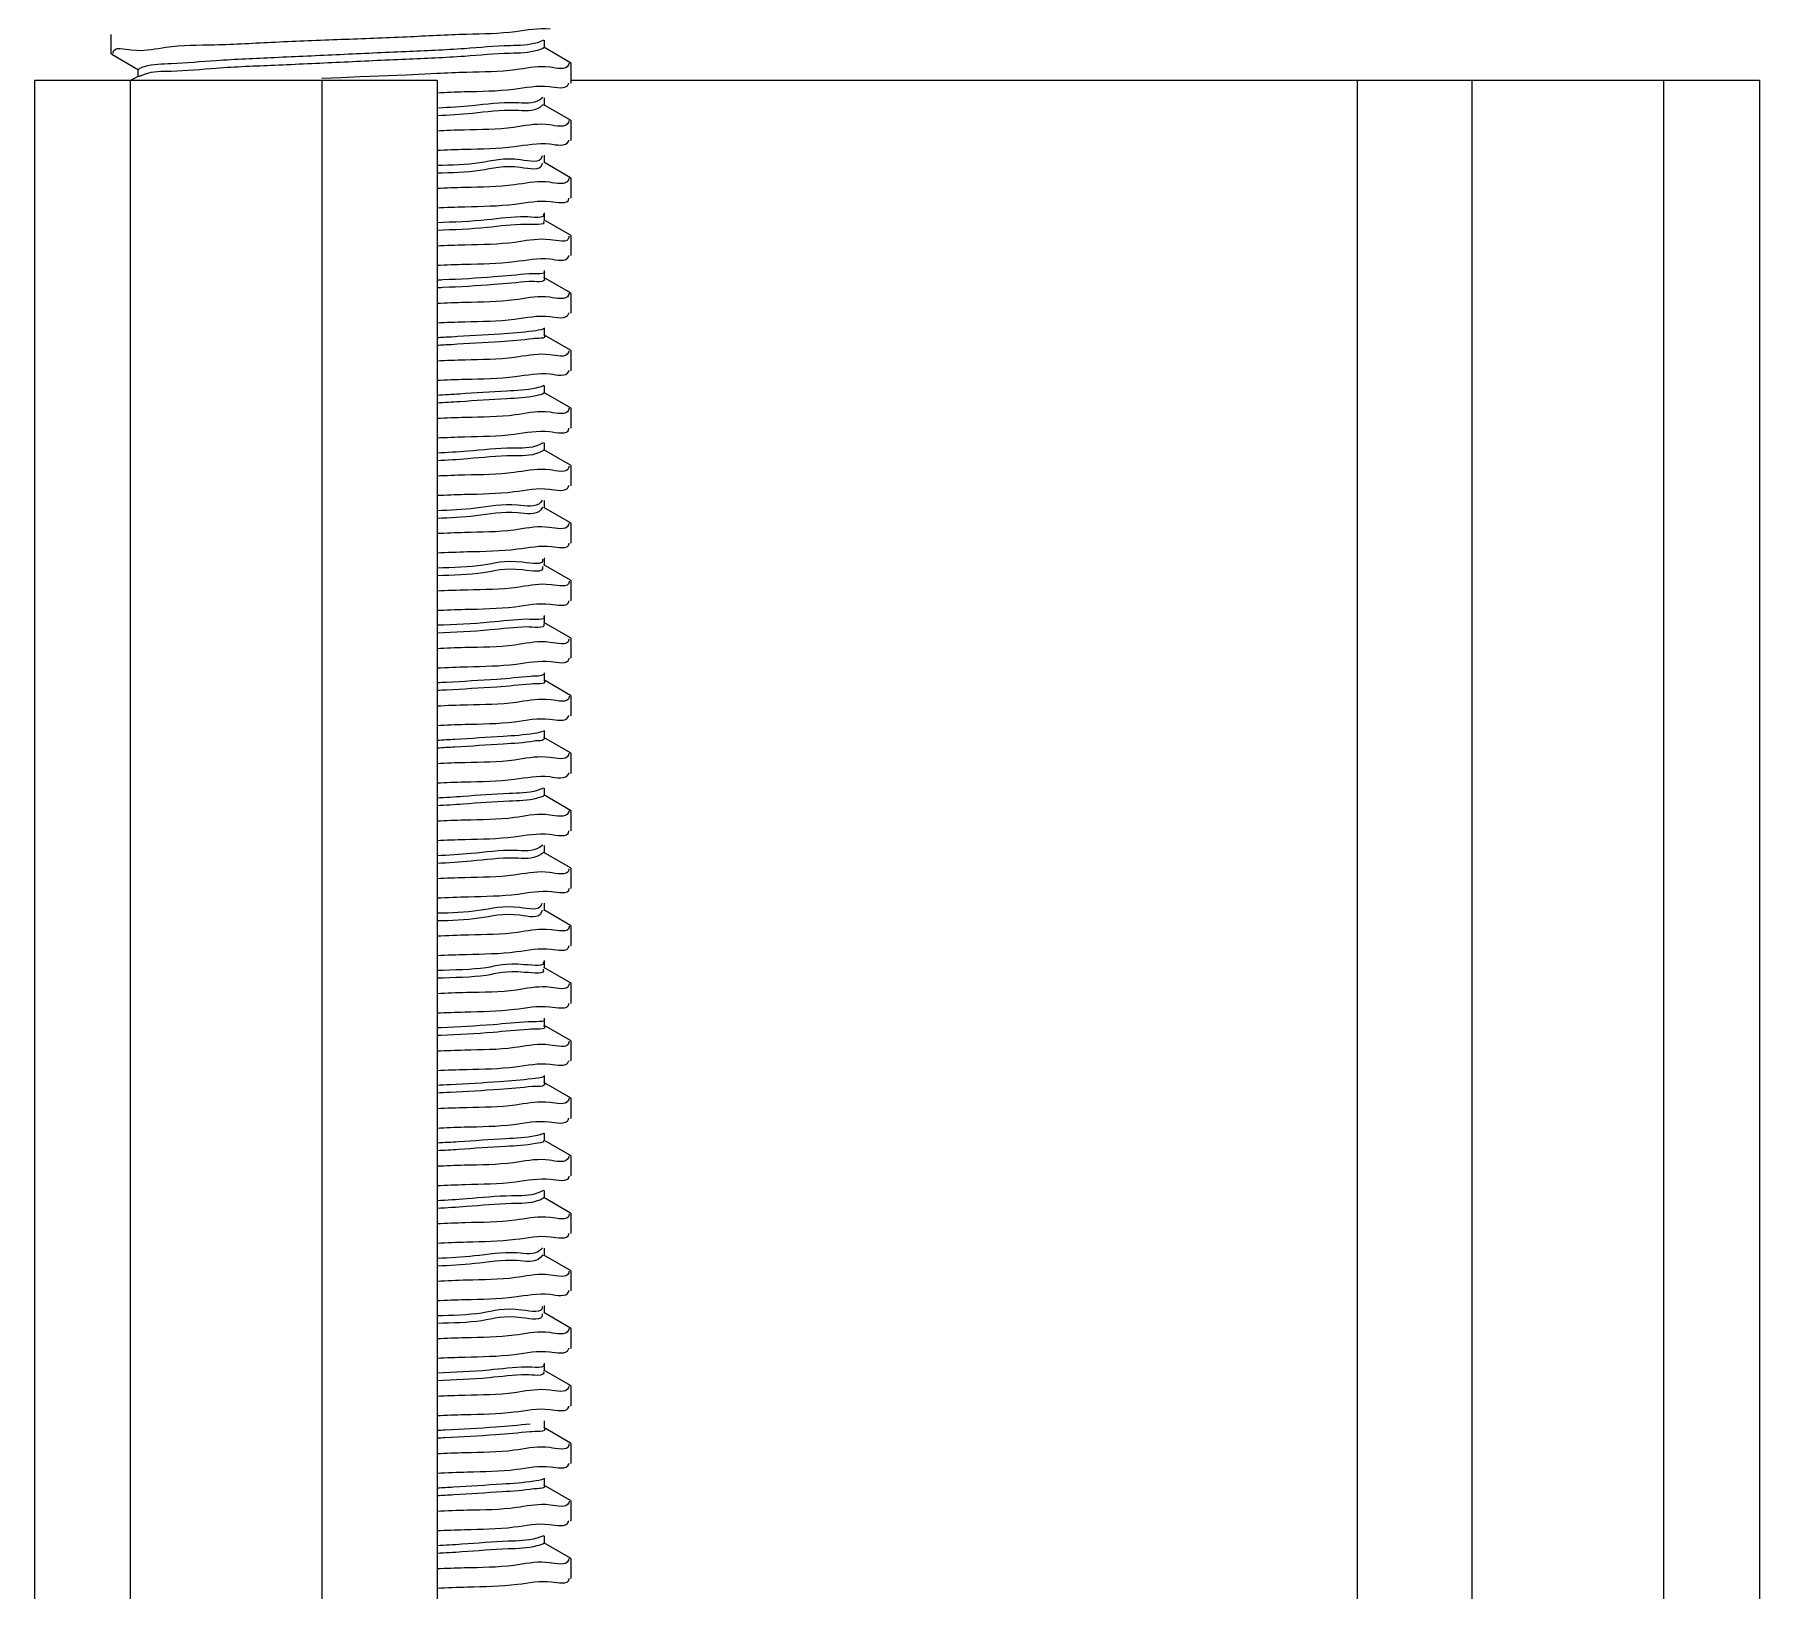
# Model space of a CAD drawing. Extents: x -440213 to 892209, y -122574 to 646408.
# Drawn here: x 16374.8 to 16636.5, y 550635.8 to 550871.8 of the extents above; entities that cross this region are included whole.
import ezdxf

# ---------------------------------------------------------------- set-up
doc = ezdxf.new("R2010")
doc.units = 0
doc.header["$LTSCALE"] = 1000
doc.header["$MEASUREMENT"] = 0
doc.layers.get('Defpoints').update_dxf_attribs({"color": 250})
doc.layers.add('02___PRT_ALL_AXES', color=7, linetype='Continuous')
doc.layers.add('图框', color=4, linetype='Continuous')
doc.styles.add('DIM_FONT', font='SIMPLEX', dxfattribs={"width": 0.7, "bigfont": 'GBCBIG'})
doc.dimstyles.new('DIMN150', dxfattribs={"dimscale": 1.5, "dimtxt": 300, "dimasz": 100, "dimexe": 250, "dimexo": 300, "dimgap": 150, "dimtad": 1, "dimdec": 0, "dimzin": 0, "dimdsep": 46, "dimtxsty": 'DIM_FONT', "dimblk": 'ARCHTICK', "dimcen": 0.09, "dimclrt": 7, "dimazin": 2, "dimtfac": 1, "dimtdec": 0, "dimtix": 1, "dimtmove": 2, "dimatfit": 3, "dimldrblk": 'ARCHTICK', "dimfxl": 0, "dimtolj": 1, "dimtzin": 0, "dimarcsym": 0})

# ---------------------------------------------------------------- blocks, each defined once
blk = doc.blocks.new('_ArchTick')
at = {"color": 0, "linetype": 'ByBlock', "const_width": 0.4}
blk.add_lwpolyline([(-0.5, -0.5), (0.5, 0.5)], dxfattribs=at)
blk = doc.blocks.new('*D113')
at = {"layer": 'Defpoints', "color": 0, "linetype": 'Continuous'}
for p in [(-3659003.2, 1106996.57), (-3662544.18, 1106818.96), (-3661915.48, 1104544.53), (-3662544.18, 1104160.32), (-3662340.1, 1103659.66)]:
    blk.add_point(p, dxfattribs=at)
at = {"layer": '图框', "color": 0, "linetype": 'Continuous', "lineweight": -2}
blk.add_arc((-3662544.18, 1103455.59), 1257.4, 45, 90, dxfattribs=at)
at = {"layer": '图框', "color": 0, "linetype": 'Continuous', "lineweight": -2, "xscale": 150, "yscale": 150, "zscale": 150}
for p, rotation in [((-3662544.18, 1104712.98), 180.0000000000027), ((-3661655.07, 1104344.7), 315.0000000000433)]:
    blk.add_blockref('_ArchTick', p, dxfattribs=dict(at, rotation=rotation))
at = {"layer": '图框', "color": 7, "linetype": 'Continuous', "insert": (-3661890.79, 1105033.02), "char_height": 450, "attachment_point": 5, "rotation": 337.5, "style": 'DIM_FONT'}
blk.add_mtext('\\A1;45°', dxfattribs=at)
blk = doc.blocks.new('抗震大样2')
at = {"color": 133, "linetype": 'Continuous'}
for p, q in [((4060.65, 194.61), (4059.36, 194.08)), ((4060.88, 192.94), (4060.88, 194.6)), ((3967.06, 191.56), (3966.94, 191.69)), ((3967.06, 191.56), (3972.83, 188.22)), ((3967.4, 191.75), (3967.39, 192.02)), ((3971.29, 192.53), (3972.49, 192.43)), ((4066.52, 189.75), (4060.75, 193.09)), ((3972.7, 188.37), (3972.7, 186.71)), ((3974.11, 187.21), (3973.23, 186.84)), ((4030.97, 187.07), (4020.91, 186.66)), ((4037.49, 187.4), (4030.97, 187.07)), ((4062.08, 188.76), (4061.08, 188.85)), ((4066.19, 189.68), (4066.07, 189.26)), ((4066.52, 189.75), (4066.64, 189.62)), ((3972.83, 186.86), (3971.13, 185.88)), ((3973.16, 186.8), (3972.96, 186.68)), ((3973.23, 186.84), (3973.16, 186.8)), ((4016.79, 186.5), (4012.62, 186.34)), ((4020.91, 186.66), (4016.79, 186.5)), ((4066.52, 185.33), (4066.64, 185.46)), ((4060.48, 182.22), (4059.88, 181.72)), ((4060.58, 180.68), (4059.88, 180.05)), ((4066.52, 177.29), (4060.75, 180.63)), ((4060.88, 180.48), (4060.88, 182.14)), ((4061.86, 176.28), (4061.08, 176.36)), ((4066.12, 177.19), (4066.05, 176.82)), ((4066.52, 177.29), (4066.64, 177.15)), ((4066.52, 172.86), (4066.64, 173)), ((4060.32, 169.55), (4060.29, 169.35)), ((4060.88, 168.02), (4060.88, 169.68)), ((4060.32, 168.01), (4060.29, 167.69)), ((4066.52, 164.83), (4060.75, 168.17)), ((4066.17, 164.76), (4066.05, 164.34)), ((4066.52, 164.83), (4066.64, 164.69)), ((4062, 163.83), (4061.08, 163.92)), ((4060.88, 155.55), (4060.88, 157.21)), ((4066.52, 160.4), (4066.64, 160.54)), ((4066.52, 152.37), (4060.75, 155.71)), ((4062.14, 151.38), (4061.08, 151.47)), ((4066.16, 152.17), (4066.16, 151.9)), ((4066.52, 152.37), (4066.64, 152.23)), ((4066.52, 147.94), (4066.64, 148.08)), ((4066.52, 139.9), (4060.75, 143.24)), ((4060.88, 143.09), (4060.88, 144.75)), ((4062.03, 138.91), (4061.08, 139)), ((4066.17, 139.81), (4066.08, 139.41)), ((4066.52, 139.9), (4066.64, 139.77)), ((4066.52, 135.48), (4066.64, 135.61)), ((4060.88, 130.63), (4060.88, 132.29)), ((4066.52, 127.44), (4060.75, 130.78)), ((4066.14, 127.35), (4066.05, 126.96)), ((4066.52, 127.44), (4066.64, 127.3)), ((4062.01, 126.44), (4061.08, 126.53)), ((4060.88, 118.17), (4060.88, 119.83)), ((4066.52, 123.01), (4066.64, 123.15)), ((4066.52, 114.98), (4060.75, 118.32)), ((4062.1, 113.99), (4061.09, 114.09)), ((4066.18, 114.88), (4066.09, 114.48)), ((4066.52, 114.98), (4066.64, 114.84)), ((4066.52, 110.55), (4066.64, 110.69)), ((4060.59, 107.41), (4059.59, 106.88)), ((4066.52, 102.52), (4060.75, 105.86)), ((4060.88, 105.7), (4060.88, 107.36)), ((4061.97, 101.51), (4061.08, 101.6)), ((4066.13, 102.34), (4066.12, 102.05)), ((4066.52, 102.52), (4066.64, 102.38)), ((4066.52, 98.09), (4066.64, 98.22)), ((4060.38, 94.95), (4060.07, 94.52)), ((4060.88, 93.24), (4060.88, 94.9)), ((4060.45, 93.43), (4060.07, 92.86)), ((4066.52, 90.05), (4060.75, 93.39)), ((4066.12, 89.96), (4066.05, 89.58)), ((4066.52, 90.05), (4066.64, 89.92)), ((4061.92, 89.05), (4061.08, 89.13)), ((4060.88, 80.78), (4060.88, 82.44)), ((4066.52, 85.63), (4066.64, 85.76)), ((4060.4, 80.62), (4060.43, 80.5)), ((4060.42, 82.2), (4060.43, 82.16)), ((4066.52, 77.59), (4060.75, 80.93)), ((4062.37, 76.63), (4061.21, 76.72)), ((4066.52, 77.59), (4066.64, 77.45)), ((4066.52, 73.16), (4066.64, 73.3)), ((4066.52, 65.13), (4060.75, 68.47)), ((4060.88, 68.32), (4060.88, 69.98)), ((4062.08, 64.14), (4061.08, 64.23)), ((4066.15, 64.94), (4066.15, 64.67)), ((4066.52, 65.13), (4066.64, 64.99)), ((4066.52, 60.7), (4066.64, 60.84)), ((4060.88, 55.85), (4060.88, 57.52)), ((4066.52, 52.67), (4060.75, 56.01)), ((4066.17, 52.49), (4066.17, 52.19)), ((4066.52, 52.67), (4066.64, 52.53)), ((4062.24, 51.69), (4061.21, 51.78)), ((4060.88, 43.39), (4060.88, 45.05)), ((4066.52, 48.24), (4066.64, 48.38)), ((4066.52, 40.2), (4060.75, 43.55)), ((4062.03, 39.21), (4061.08, 39.3)), ((4066.15, 40.12), (4066.06, 39.72)), ((4066.52, 40.2), (4066.64, 40.07)), ((4066.52, 35.78), (4066.64, 35.91)), ((4060.66, 32.58), (4059.27, 32.05)), ((4066.52, 27.74), (4060.75, 31.08)), ((4060.88, 30.93), (4060.88, 32.59)), ((4061.98, 26.74), (4061.08, 26.83)), ((4066.19, 27.68), (4066.05, 27.25)), ((4066.52, 27.74), (4066.64, 27.61)), ((4066.52, 23.31), (4066.64, 23.45)), ((4060.52, 20.21), (4059.81, 19.69)), ((4060.88, 18.47), (4060.88, 20.13)), ((4066.52, 15.28), (4060.75, 18.62)), ((4066.12, 15.1), (4066.11, 14.82)), ((4066.52, 15.28), (4066.64, 15.14)), ((4061.93, 14.27), (4061.08, 14.36)), ((4060.31, 7.6), (4060.23, 7.33)), ((4060.88, 6), (4060.88, 7.67)), ((4066.52, 10.85), (4066.64, 10.99)), ((4060.33, 6.07), (4060.23, 5.66)), ((4066.52, 2.82), (4060.75, 6.16)), ((4062.37, 1.85), (4061.21, 1.95)), ((4066.52, 2.82), (4066.64, 2.68)), ((4066.52, -1.61), (4066.64, -1.47)), ((4066.52, -9.65), (4060.75, -6.3)), ((4060.88, -6.46), (4060.88, -4.8)), ((4062.27, -10.62), (4061.21, -10.52)), ((4066.17, -9.79), (4066.14, -10.14)), ((4066.52, -9.65), (4066.64, -9.78)), ((4066.52, -14.07), (4066.64, -13.93)), ((4060.88, -18.92), (4060.88, -17.26)), ((4066.52, -22.11), (4060.75, -18.77)), ((4066.14, -22.29), (4066.14, -22.57)), ((4066.52, -22.11), (4066.64, -22.24)), ((4062.03, -23.1), (4061.08, -23.02)), ((4060.88, -31.38), (4060.88, -29.72)), ((4066.52, -26.53), (4066.64, -26.4)), ((4066.52, -34.57), (4060.75, -31.23)), ((4062.06, -35.56), (4061.08, -35.47)), ((4066.19, -34.64), (4066.06, -35.06)), ((4066.52, -34.57), (4066.64, -34.71)), ((4066.52, -39), (4066.64, -38.86)), ((4066.52, -47.03), (4060.75, -43.69)), ((4060.88, -43.85), (4060.88, -42.18)), ((4061.85, -48.05), (4061.08, -47.97)), ((4066.12, -47.14), (4066.05, -47.51)), ((4066.52, -47.03), (4066.64, -47.17)), ((4066.52, -51.46), (4066.64, -51.32)), ((4060.61, -54.61), (4059.51, -55.14)), ((4060.88, -56.31), (4060.88, -54.65)), ((4066.52, -59.5), (4060.75, -56.15)), ((4066.16, -59.69), (4066.17, -59.95)), ((4066.52, -59.5), (4066.64, -59.63)), ((4062.17, -60.48), (4061.09, -60.39)), ((4060.42, -67.04), (4060, -67.51)), ((4060.88, -68.77), (4060.88, -67.11)), ((4066.52, -63.92), (4066.64, -63.79)), ((4060.5, -68.57), (4060, -69.17)), ((4066.52, -71.96), (4060.75, -68.62)), ((4062.18, -72.94), (4061.09, -72.84)), ((4066.16, -72.11), (4066.14, -72.44)), ((4066.52, -71.96), (4066.64, -72.09)), ((4066.52, -76.38), (4066.64, -76.25)), ((4060.36, -81.35), (4060.38, -81.53)), ((4060.37, -79.78), (4060.38, -79.87)), ((4066.52, -84.42), (4060.75, -81.08)), ((4060.88, -81.23), (4060.88, -79.57)), ((4062.02, -85.42), (4061.08, -85.33)), ((4066.17, -84.51), (4066.07, -84.91)), ((4066.52, -84.42), (4066.64, -84.56)), ((4066.52, -88.85), (4066.64, -88.71)), ((4060.88, -93.7), (4060.88, -92.03)), ((4066.52, -96.88), (4060.75, -93.54)), ((4066.14, -96.97), (4066.05, -97.36)), ((4066.52, -96.88), (4066.64, -97.02)), ((4062.01, -97.88), (4061.08, -97.79)), ((4060.88, -106.16), (4060.88, -104.5)), ((4066.52, -101.31), (4066.64, -101.17)), ((4066.52, -109.34), (4060.75, -106)), ((4061.99, -110.34), (4061.08, -110.26)), ((4066.13, -109.52), (4066.13, -109.81)), ((4066.52, -109.34), (4066.64, -109.48)), ((4066.52, -113.77), (4066.64, -113.64)), ((4066.52, -121.81), (4060.75, -118.47)), ((4060.88, -118.62), (4060.88, -116.96)), ((4062.19, -122.79), (4061.09, -122.69)), ((4066.18, -121.92), (4066.11, -122.3)), ((4066.52, -121.81), (4066.64, -121.94)), ((4066.52, -126.23), (4066.64, -126.1)), ((4060.68, -129.45), (4059.17, -129.97)), ((4060.88, -131.08), (4060.88, -129.42)), ((4066.52, -134.27), (4060.75, -130.93)), ((4066.12, -134.37), (4066.05, -134.74)), ((4066.52, -134.27), (4066.64, -134.41)), ((4061.92, -135.28), (4061.08, -135.19)), ((4066.52, -138.7), (4066.64, -138.56))]:
    blk.add_line(p, q, dxfattribs=at)
at = {"color": 2, "linetype": 'Continuous'}
for p, q in [((3950.32, 185.93), (3950.32, -2472.71)), ((3950.32, 185.93), (4037.56, 185.93)), ((3971.09, 185.93), (3971.09, -2472.71)), ((4012.63, 185.93), (4012.63, -2472.71)), ((4037.56, 185.93), (4037.56, -2472.71)), ((4066.64, 185.93), (4324.19, 185.93)), ((4303.42, 185.93), (4303.42, -2472.71)), ((4324.19, 185.93), (4324.19, -2472.71))]:
    blk.add_line(p, q, dxfattribs=at)
at = {"color": 7, "linetype": 'Continuous'}
for p, q in [((4236.96, 185.93), (4236.96, -175.35)), ((4261.88, 185.93), (4261.88, -192.61))]:
    blk.add_line(p, q, dxfattribs=at)
at = {"color": 133, "linetype": 'Continuous'}
for points, start_tangent, end_tangent in [([(3972.49, 192.43), (3978.77, 193.09), (3989.35, 193.65), (4002.5, 194.23), (4016.79, 194.81)], (0.998871, -0.047501), (0.999209, 0.039757)), ([(4016.79, 194.81), (4030.97, 195.38), (4044.03, 195.96), (4054.58, 196.52), (4062.08, 197.07)], (0.999209, 0.039757), (0.992339, -0.123547)), ([(3967.39, 192.02), (3971.29, 192.53)], (0.089711, 0.995968), (0.994036, -0.109052)), ([(4059.36, 194.08), (4053.39, 193.43), (4043.51, 192.78), (4030.79, 192.13), (4016.57, 191.48), (4002.37, 190.83), (3989.72, 190.17), (3979.95, 189.52), (3974.11, 188.87), (3972.83, 188.24)], (-0.95227, -0.305256), (-0.678785, -0.734337)), ([(4059.36, 192.42), (4053.39, 191.77), (4043.51, 191.12), (4030.79, 190.47), (4016.57, 189.81), (4002.37, 189.16), (3989.72, 188.51), (3979.95, 187.86), (3974.11, 187.21)], (-0.95227, -0.305256), (-0.940247, -0.340492)), ([(4060.77, 193.05), (4059.36, 192.42)], (-0.68775, -0.725948), (-0.95227, -0.305256)), ([(4061.08, 188.85), (4054.58, 188.21), (4044.03, 187.65), (4037.49, 187.4)], (-0.998128, 0.061164), (-0.998851, -0.047929)), ([(4066.07, 189.26), (4062.08, 188.76)], (-0.416413, -0.909176), (-0.992339, 0.123547)), ([(4037.68, 183.25), (4043.47, 183.47), (4054.17, 184.03), (4061.86, 184.59)], (0.998919, 0.046489), (0.992117, -0.125318)), ([(4061.86, 184.59), (4066.06, 185.16), (4066.11, 185.38)], (0.992117, -0.125318), (0.134617, 0.990898)), ([(4059.88, 180.05), (4054.57, 179.4), (4045.23, 178.75), (4037.56, 178.26)], (-0.827768, -0.561071), (-0.999315, -0.037004)), ([(4059.88, 181.72), (4054.57, 181.06), (4045.23, 180.41), (4037.87, 179.93)], (-0.827768, -0.561071), (-0.99927, -0.038192)), ([(4061.08, 176.36), (4054.17, 175.72), (4043.47, 175.16), (4037.56, 174.94)], (-0.996816, 0.07974), (-0.998907, -0.046751)), ([(4066.05, 176.82), (4061.86, 176.28)], (-0.30461, -0.952477), (-0.992117, 0.125318)), ([(4037.56, 170.78), (4043.62, 171.01), (4054.33, 171.58), (4062, 172.14)], (0.998895, 0.046999), (0.992177, -0.124842)), ([(4062, 172.14), (4066.07, 172.7), (4066.15, 172.95)], (0.992177, -0.124842), (0.221013, 0.975271)), ([(4060.29, 169.35), (4055.66, 168.7), (4046.87, 168.05), (4037.56, 167.46)], (-0.187383, -0.982287), (-0.999763, -0.021758)), ([(4060.29, 167.69), (4055.66, 167.04), (4046.87, 166.39), (4037.56, 165.8)], (-0.187383, -0.982287), (-0.999763, -0.021758)), ([(4061.08, 163.92), (4054.33, 163.27), (4043.62, 162.7), (4037.56, 162.48)], (-0.997671, 0.068208), (-0.998895, -0.046999)), ([(4066.05, 164.34), (4062, 163.83)], (-0.41062, -0.911807), (-0.992177, 0.124842)), ([(4037.56, 158.32), (4043.65, 158.55), (4054.5, 159.12), (4062.14, 159.69)], (0.998893, 0.047034), (0.993647, -0.112541)), ([(4062.14, 159.69), (4066.16, 160.26), (4066.16, 160.38)], (0.993647, -0.112541), (-0.04966, 0.998766)), ([(4056.65, 156.34), (4048.44, 155.69), (4037.56, 155.06)], (-0.999931, 0.011772), (-0.999321, -0.036836)), ([(4056.65, 154.68), (4048.44, 154.03), (4037.56, 153.4)], (-0.999931, 0.011772), (-0.999321, -0.036836)), ([(4060.6, 156.99), (4056.65, 156.34)], (0.526629, -0.850095), (-0.999931, 0.011772)), ([(4060.58, 155.35), (4060.6, 155.33), (4056.65, 154.68)], (0.558876, -0.829251), (-0.999931, 0.011772)), ([(4060.6, 156.99), (4060.6, 156.98)], (0.526628, -0.850096), (0.506072, -0.862491)), ([(4061.08, 151.47), (4054.5, 150.82), (4043.65, 150.24), (4037.56, 150.01)], (-0.998257, 0.059024), (-0.998893, -0.047034)), ([(4066.16, 151.9), (4062.14, 151.38)], (-0.096075, -0.995374), (-0.993647, 0.112541)), ([(4037.56, 145.86), (4043.64, 146.09), (4054.37, 146.65), (4062.03, 147.22)], (0.99889, 0.047095), (0.992178, -0.12483)), ([(4062.03, 147.22), (4066.1, 147.78), (4066.15, 148)], (0.992178, -0.12483), (0.174114, 0.984726)), ([(4057.54, 143.97), (4049.93, 143.32), (4038.8, 142.67), (4037.56, 142.61)], (-0.997416, -0.07184), (-0.998784, -0.049295)), ([(4057.54, 142.31), (4049.93, 141.66), (4038.8, 141.01), (4037.56, 140.95)], (-0.997416, -0.07184), (-0.998784, -0.049295)), ([(4060.79, 144.63), (4057.54, 143.97)], (0.628244, -0.778016), (-0.997416, -0.07184)), ([(4060.77, 142.99), (4060.79, 142.96), (4057.54, 142.31)], (0.688014, -0.725697), (-0.997416, -0.07184)), ([(4061.08, 139), (4054.37, 138.35), (4043.64, 137.78), (4037.56, 137.55)], (-0.997678, 0.068105), (-0.99889, -0.047095)), ([(4066.08, 139.41), (4062.03, 138.91)], (-0.364847, -0.931068), (-0.992178, 0.12483)), ([(4037.56, 133.4), (4043.63, 133.63), (4054.36, 134.19), (4062.01, 134.75)], (0.998891, 0.047087), (0.992163, -0.124951)), ([(4062.01, 134.75), (4066.07, 135.31), (4066.13, 135.54)], (0.992163, -0.124951), (0.170974, 0.985275)), ([(4058.33, 131.61), (4051.34, 130.96), (4040.67, 130.31), (4037.56, 130.14)], (-0.990127, -0.140172), (-0.998593, -0.053031)), ([(4060.76, 132.12), (4058.33, 131.61)], (-0.87757, -0.479448), (-0.990127, -0.140172)), ([(4058.33, 129.95), (4051.34, 129.3), (4040.67, 128.65), (4037.56, 128.47)], (-0.990127, -0.140172), (-0.998593, -0.053031)), ([(4060.87, 130.62), (4060.88, 130.6), (4058.33, 129.95)], (0.469243, -0.883069), (-0.990127, -0.140172)), ([(4061.08, 126.53), (4054.36, 125.88), (4043.63, 125.32), (4037.56, 125.09)], (-0.997626, 0.068865), (-0.998891, -0.047087)), ([(4066.05, 126.96), (4062.01, 126.44)], (-0.355616, -0.934632), (-0.992163, 0.124951)), ([(4037.56, 120.94), (4043.69, 121.17), (4054.53, 121.74), (4062.1, 122.3)], (0.998891, 0.047086), (0.992263, -0.124156)), ([(4060.7, 119.77), (4059.01, 119.25)], (-0.875278, -0.483621), (-0.973739, -0.227665)), ([(4062.1, 122.3), (4066.11, 122.86), (4066.16, 123.07)], (0.992263, -0.124156), (0.166698, 0.986008)), ([(4059.01, 119.25), (4052.66, 118.6), (4042.49, 117.95), (4037.56, 117.65)], (-0.973739, -0.227665), (-0.998678, -0.051401)), ([(4059.01, 117.59), (4052.66, 116.93), (4042.49, 116.28), (4037.56, 115.99)], (-0.973739, -0.227665), (-0.998678, -0.051401)), ([(4060.83, 118.21), (4059.01, 117.59)], (-0.655868, -0.754875), (-0.973739, -0.227665)), ([(4061.09, 114.09), (4054.53, 113.43), (4043.69, 112.86), (4037.56, 112.63)], (-0.998047, 0.06246), (-0.998891, -0.047086)), ([(4066.09, 114.48), (4062.1, 113.99)], (-0.363538, -0.931579), (-0.992263, 0.124156)), ([(4037.56, 108.47), (4043.62, 108.7), (4054.27, 109.26), (4061.97, 109.82)], (0.998892, 0.047058), (0.993173, -0.116647)), ([(4061.97, 109.82), (4066.13, 110.4), (4066.13, 110.54)], (0.993173, -0.116647), (-0.019228, 0.999815)), ([(4059.59, 106.88), (4053.9, 106.23), (4044.24, 105.58), (4037.56, 105.16)], (-0.922069, -0.387026), (-0.998998, -0.044749)), ([(4059.59, 105.22), (4053.9, 104.57), (4044.24, 103.92), (4037.56, 103.5)], (-0.922069, -0.387026), (-0.998998, -0.044749)), ([(4060.71, 105.86), (4059.59, 105.22)], (-0.659794, -0.751447), (-0.922069, -0.387026)), ([(4061.08, 101.6), (4054.27, 100.95), (4043.62, 100.39), (4037.56, 100.16)], (-0.997497, 0.070716), (-0.998892, -0.047058)), ([(4066.12, 102.05), (4061.97, 101.51)], (-0.125937, -0.992038), (-0.993173, 0.116647)), ([(4037.56, 96.01), (4043.54, 96.23), (4054.25, 96.8), (4061.92, 97.36)], (0.9989, 0.046892), (0.992134, -0.125184)), ([(4061.92, 97.36), (4066.06, 97.92), (4066.11, 98.15)], (0.992134, -0.125184), (0.144568, 0.989495)), ([(4060.07, 94.52), (4055.04, 93.87), (4045.93, 93.22), (4037.56, 92.67)], (-0.663792, -0.747917), (-0.999575, -0.029157)), ([(4060.07, 92.86), (4055.04, 92.21), (4045.93, 91.56), (4037.56, 91.01)], (-0.663792, -0.747917), (-0.999575, -0.029157)), ([(4061.08, 89.13), (4054.25, 88.49), (4043.54, 87.93), (4037.56, 87.7)], (-0.997137, 0.075618), (-0.9989, -0.046892)), ([(4066.05, 89.58), (4061.92, 89.05)], (-0.319417, -0.947614), (-0.992134, 0.125184)), ([(4037.56, 83.55), (4044.15, 83.8), (4054.97, 84.38), (4062.37, 84.94)], (0.998851, 0.047931), (0.993859, -0.110656)), ([(4062.37, 84.94), (4066.19, 85.5), (4066.19, 85.61)], (0.993859, -0.110656), (-0.036881, 0.99932)), ([(4060.43, 82.16), (4056.08, 81.51), (4047.54, 80.86), (4037.56, 80.25)], (0.213519, -0.976939), (-0.999666, -0.025833)), ([(4060.43, 80.5), (4056.08, 79.84), (4047.54, 79.19), (4037.56, 78.59)], (0.213519, -0.976939), (-0.999666, -0.025833)), ([(4061.21, 76.72), (4054.97, 76.07), (4044.15, 75.49), (4037.56, 75.24)], (-0.998794, 0.049097), (-0.998851, -0.047931)), ([(4066.18, 77.41), (4066.19, 77.19), (4062.37, 76.63)], (0.105717, -0.994396), (-0.993859, 0.110656)), ([(4037.56, 71.09), (4043.6, 71.31), (4054.41, 71.88), (4062.08, 72.45)], (0.998896, 0.046968), (0.993472, -0.114078)), ([(4062.08, 72.45), (4066.15, 73.02), (4066.15, 73.15)], (0.993472, -0.114078), (-0.039594, 0.999216)), ([(4057.03, 69.14), (4049.08, 68.49), (4037.56, 67.84)], (-0.999609, -0.027962), (-0.999054, -0.043488)), ([(4057.03, 67.48), (4049.08, 66.83), (4037.56, 66.17)], (-0.999609, -0.027962), (-0.999054, -0.043488)), ([(4060.7, 69.79), (4057.03, 69.14)], (0.594559, -0.804052), (-0.999609, -0.027962)), ([(4060.68, 68.15), (4060.69, 68.13), (4057.03, 67.48)], (0.641729, -0.766932), (-0.999609, -0.027962)), ([(4061.08, 64.23), (4054.41, 63.57), (4043.6, 63), (4037.56, 62.78)], (-0.998003, 0.063174), (-0.998896, -0.046968)), ([(4066.15, 64.67), (4062.08, 64.14)], (-0.106018, -0.994364), (-0.993472, 0.114078)), ([(4037.56, 58.62), (4044.15, 58.88), (4054.72, 59.44), (4062.24, 60)], (0.998843, 0.048098), (0.993564, -0.113276)), ([(4062.24, 60), (4066.17, 60.57), (4066.18, 60.69)], (0.993564, -0.113276), (-0.023753, 0.999718)), ([(4057.88, 56.78), (4050.54, 56.13), (4039.59, 55.48), (4037.56, 55.37)], (-0.99495, -0.100374), (-0.998664, -0.051672)), ([(4060.81, 57.29), (4057.88, 56.78)], (-0.75487, -0.655875), (-0.99495, -0.100374)), ([(4057.88, 55.12), (4050.54, 54.47), (4039.59, 53.82), (4037.56, 53.71)], (-0.99495, -0.100374), (-0.998664, -0.051672)), ([(4060.82, 55.8), (4060.84, 55.77), (4057.88, 55.12)], (0.675321, -0.737524), (-0.99495, -0.100374)), ([(4061.21, 51.78), (4054.72, 51.13), (4044.15, 50.57), (4037.56, 50.32)], (-0.998255, 0.059056), (-0.998843, -0.048098)), ([(4066.17, 52.19), (4062.24, 51.69)], (-0.141801, -0.989895), (-0.993564, 0.113276)), ([(4037.56, 46.16), (4043.65, 46.39), (4054.38, 46.95), (4062.03, 47.52)], (0.99889, 0.047108), (0.99217, -0.124896)), ([(4060.73, 44.93), (4058.63, 44.42)], (-0.887149, -0.461483), (-0.984992, -0.172598)), ([(4062.03, 47.52), (4066.07, 48.08), (4066.14, 48.31)], (0.99217, -0.124896), (0.18333, 0.983051)), ([(4058.63, 44.42), (4051.91, 43.76), (4041.45, 43.11), (4037.56, 42.89)], (-0.984992, -0.172598), (-0.998601, -0.052873)), ([(4058.63, 42.75), (4051.91, 42.1), (4041.45, 41.45), (4037.56, 41.23)], (-0.984992, -0.172598), (-0.998601, -0.052873)), ([(4060.88, 43.39), (4058.63, 42.75)], (-0.283574, -0.95895), (-0.984992, -0.172598)), ([(4061.08, 39.3), (4054.38, 38.65), (4043.65, 38.08), (4037.56, 37.85)], (-0.997719, 0.067506), (-0.99889, -0.047108)), ([(4066.06, 39.72), (4062.03, 39.21)], (-0.37101, -0.928629), (-0.99217, 0.124896)), ([(4037.56, 33.7), (4043.51, 33.92), (4054.35, 34.49), (4061.98, 35.05)], (0.99891, 0.046684), (0.992202, -0.124642)), ([(4061.98, 35.05), (4066.07, 35.61), (4066.16, 35.87)], (0.992202, -0.124642), (0.247012, 0.969012)), ([(4059.27, 32.05), (4053.19, 31.4), (4043.24, 30.75), (4037.56, 30.41)], (-0.959728, -0.280931), (-0.998781, -0.049363)), ([(4059.27, 30.39), (4053.19, 29.74), (4043.24, 29.09), (4037.56, 28.74)], (-0.959728, -0.280931), (-0.998781, -0.049363)), ([(4060.79, 31.02), (4059.27, 30.39)], (-0.688995, -0.724766), (-0.959728, -0.280931)), ([(4061.08, 26.83), (4054.35, 26.18), (4043.51, 25.61), (4037.56, 25.39)], (-0.997662, 0.068345), (-0.99891, -0.046684)), ([(4066.05, 27.25), (4061.98, 26.74)], (-0.438023, -0.898964), (-0.992202, 0.124642)), ([(4037.56, 21.24), (4043.66, 21.46), (4054.24, 22.02), (4061.93, 22.58)], (0.998888, 0.047151), (0.993096, -0.117308)), ([(4061.93, 22.58), (4066.12, 23.16), (4066.12, 23.31)], (0.993096, -0.117308), (-0.012049, 0.999927)), ([(4059.81, 19.69), (4054.39, 19.04), (4044.96, 18.39), (4037.56, 17.91)], (-0.863415, -0.504494), (-0.99922, -0.039498)), ([(4059.81, 18.03), (4054.39, 17.38), (4044.96, 16.73), (4037.56, 16.25)], (-0.863415, -0.504494), (-0.99922, -0.039498)), ([(4060.62, 18.66), (4059.81, 18.03)], (-0.593928, -0.804518), (-0.863415, -0.504494)), ([(4061.08, 14.36), (4054.24, 13.71), (4043.66, 13.16), (4037.56, 12.93)], (-0.997341, 0.072871), (-0.998888, -0.047151)), ([(4066.11, 14.82), (4061.93, 14.27)], (-0.133073, -0.991106), (-0.993096, 0.117308)), ([(4037.56, 8.77), (4044.39, 9.04), (4055.05, 9.61), (4062.37, 10.16)], (0.998826, 0.048438), (0.994104, -0.108429)), ([(4062.37, 10.16), (4066.19, 10.72), (4066.19, 10.83)], (0.994104, -0.108429), (-0.054409, 0.998519)), ([(4060.23, 7.33), (4055.49, 6.67), (4046.62, 6.02), (4037.56, 5.44)], (-0.344159, -0.938911), (-0.999747, -0.022513)), ([(4060.23, 5.66), (4055.49, 5.01), (4046.62, 4.36), (4037.56, 3.78)], (-0.344159, -0.938911), (-0.999747, -0.022513)), ([(4061.21, 1.95), (4055.05, 1.3), (4044.39, 0.73), (4037.56, 0.47)], (-0.998876, 0.047407), (-0.998826, -0.048438)), ([(4066.18, 2.62), (4066.19, 2.42), (4062.37, 1.85)], (0.123109, -0.992393), (-0.994104, 0.108429)), ([(4037.56, -3.69), (4043.96, -3.45), (4054.8, -2.87), (4062.27, -2.31)], (0.998865, 0.047621), (0.992989, -0.118209)), ([(4062.27, -2.31), (4066.16, -1.75), (4066.17, -1.59)], (0.992989, -0.118209), (0.046188, 0.998933)), ([(4060.56, -5.04), (4056.5, -5.69), (4048.2, -6.34), (4037.56, -6.96)], (0.468685, -0.883365), (-0.999425, -0.033901)), ([(4060.56, -6.7), (4056.5, -7.35), (4048.2, -8), (4037.56, -8.62)], (0.468685, -0.883365), (-0.999425, -0.033901)), ([(4060.54, -6.66), (4060.56, -6.7)], (0.511479, -0.859296), (0.468686, -0.883365)), ([(4060.56, -5.04), (4060.56, -5.05)], (0.468685, -0.883365), (0.455973, -0.889994)), ([(4061.21, -10.52), (4054.8, -11.18), (4043.96, -11.75), (4037.56, -11.99)], (-0.998277, 0.058677), (-0.998865, -0.047621)), ([(4066.14, -10.14), (4062.27, -10.62)], (-0.238036, -0.971256), (-0.992989, 0.118209)), ([(4037.56, -16.15), (4043.58, -15.93), (4054.34, -15.36), (4062.03, -14.8)], (0.998897, 0.046962), (0.993327, -0.115331)), ([(4062.03, -14.8), (4066.14, -14.22), (4066.14, -14.08)], (0.993327, -0.115331), (-0.030489, 0.999535)), ([(4057.4, -18.05), (4049.7, -18.7), (4038.49, -19.35), (4037.56, -19.4)], (-0.998158, -0.06066), (-0.998845, -0.048049)), ([(4060.77, -17.4), (4057.4, -18.05)], (0.631383, -0.775471), (-0.998158, -0.06066)), ([(4057.4, -19.71), (4049.7, -20.37), (4038.49, -21.02), (4037.56, -21.06)], (-0.998158, -0.06066), (-0.998845, -0.048049)), ([(4060.75, -19.04), (4060.77, -19.06), (4057.4, -19.71)], (0.681903, -0.731442), (-0.998158, -0.06066)), ([(4061.08, -23.02), (4054.34, -23.67), (4043.58, -24.23), (4037.56, -24.46)], (-0.997772, 0.066714), (-0.998897, -0.046962)), ([(4066.14, -22.57), (4062.03, -23.1)], (-0.114945, -0.993372), (-0.993327, 0.115331)), ([(4037.56, -28.61), (4044.02, -28.37), (4054.56, -27.81), (4062.06, -27.25)], (0.998859, 0.047767), (0.992349, -0.123462)), ([(4062.06, -27.25), (4066.09, -26.69), (4066.17, -26.45)], (0.992349, -0.123462), (0.231181, 0.972911)), ([(4058.21, -30.42), (4051.13, -31.07), (4040.38, -31.72), (4037.56, -31.87)], (-0.991648, -0.128971), (-0.998602, -0.052858)), ([(4058.21, -32.08), (4051.13, -32.73), (4040.38, -33.38), (4037.56, -33.53)], (-0.991648, -0.128971), (-0.998602, -0.052858)), ([(4060.77, -29.91), (4058.21, -30.42)], (-0.866418, -0.499319), (-0.991648, -0.128971)), ([(4060.86, -31.4), (4060.87, -31.43), (4058.21, -32.08)], (0.574186, -0.818725), (-0.991648, -0.128971)), ([(4061.08, -35.47), (4054.56, -36.12), (4044.02, -36.68), (4037.56, -36.92)], (-0.998101, 0.061602), (-0.998859, -0.047767)), ([(4066.06, -35.06), (4062.06, -35.56)], (-0.428173, -0.903697), (-0.992349, 0.123462)), ([(4037.56, -41.08), (4043.46, -40.86), (4054.16, -40.3), (4061.85, -39.74)], (0.998907, 0.046734), (0.992115, -0.125333)), ([(4061.85, -39.74), (4066.06, -39.16), (4066.11, -38.94)], (0.992115, -0.125333), (0.133535, 0.991044)), ([(4058.91, -42.78), (4052.46, -43.43), (4042.21, -44.08), (4037.56, -44.35)], (-0.977487, -0.210995), (-0.998648, -0.051988)), ([(4058.91, -44.44), (4052.46, -45.09), (4042.21, -45.74), (4037.56, -46.02)], (-0.977487, -0.210995), (-0.998648, -0.051988)), ([(4060.71, -42.26), (4058.91, -42.78)], (-0.88079, -0.473507), (-0.977487, -0.210995)), ([(4060.85, -43.82), (4058.91, -44.44)], (-0.618929, -0.785447), (-0.977487, -0.210995)), ([(4061.08, -47.97), (4054.16, -48.6), (4043.46, -49.16), (4037.56, -49.38)], (-0.996776, 0.080231), (-0.998907, -0.046734)), ([(4066.05, -47.51), (4061.85, -48.05)], (-0.302976, -0.952998), (-0.992115, 0.125333)), ([(4037.56, -53.54), (4043.68, -53.31), (4054.54, -52.73), (4062.17, -52.17)], (0.998891, 0.047085), (0.993818, -0.111017)), ([(4062.17, -52.17), (4066.17, -51.59), (4066.17, -51.48)], (0.993818, -0.111017), (-0.061432, 0.998111)), ([(4059.51, -55.14), (4053.71, -55.79), (4043.97, -56.44), (4037.56, -56.84)], (-0.935622, -0.353004), (-0.998929, -0.046263)), ([(4059.51, -56.8), (4053.71, -57.46), (4043.97, -58.11), (4037.56, -58.5)], (-0.935622, -0.353004), (-0.998929, -0.046263)), ([(4060.73, -56.17), (4059.51, -56.8)], (-0.674299, -0.738459), (-0.935622, -0.353004)), ([(4061.09, -60.39), (4054.54, -61.04), (4043.68, -61.62), (4037.56, -61.85)], (-0.99841, 0.056376), (-0.998891, -0.047085)), ([(4066.17, -59.95), (4062.17, -60.48)], (-0.081393, -0.996682), (-0.993818, 0.111017)), ([(4037.56, -66), (4044.01, -65.76), (4054.59, -65.19), (4062.18, -64.63)], (0.998853, 0.047872), (0.992994, -0.118161)), ([(4062.18, -64.63), (4066.15, -64.06), (4066.16, -63.91)], (0.992994, -0.118161), (0.029046, 0.999578)), ([(4060, -67.51), (4054.86, -68.16), (4045.67, -68.81), (4037.56, -69.33)], (-0.74013, -0.672464), (-0.99948, -0.032236)), ([(4060, -69.17), (4054.86, -69.82), (4045.67, -70.47), (4037.56, -71)], (-0.74013, -0.672464), (-0.99948, -0.032236)), ([(4061.09, -72.84), (4054.59, -73.5), (4044.01, -74.06), (4037.56, -74.31)], (-0.998307, 0.058168), (-0.998853, -0.047872)), ([(4066.14, -72.44), (4062.18, -72.94)], (-0.207175, -0.978304), (-0.992994, 0.118161)), ([(4037.56, -78.46), (4043.63, -78.24), (4054.37, -77.67), (4062.02, -77.11)], (0.998891, 0.04708), (0.99217, -0.124894)), ([(4062.02, -77.11), (4066.1, -76.54), (4066.15, -76.32)], (0.99217, -0.124894), (0.180495, 0.983576)), ([(4060.38, -79.87), (4055.93, -80.52), (4047.29, -81.17), (4037.56, -81.77)], (0.075504, -0.997145), (-0.999725, -0.023447)), ([(4060.38, -81.53), (4055.93, -82.18), (4047.29, -82.83), (4037.56, -83.43)], (0.075504, -0.997145), (-0.999725, -0.023447)), ([(4061.08, -85.33), (4054.37, -85.98), (4043.63, -86.54), (4037.56, -86.77)], (-0.997661, 0.068352), (-0.998891, -0.04708)), ([(4066.07, -84.91), (4062.02, -85.42)], (-0.371231, -0.928541), (-0.99217, 0.124894)), ([(4037.56, -90.93), (4043.63, -90.7), (4054.36, -90.13), (4062.01, -89.57)], (0.998891, 0.047083), (0.992162, -0.124958)), ([(4062.01, -89.57), (4066.07, -89.01), (4066.13, -88.78)], (0.992162, -0.124958), (0.169677, 0.9855)), ([(4056.89, -92.88), (4048.84, -93.54), (4037.56, -94.18)], (-0.999901, -0.014087), (-0.999151, -0.041187)), ([(4060.67, -92.24), (4056.89, -92.88)], (0.567912, -0.823089), (-0.999901, -0.014087)), ([(4056.89, -94.55), (4048.84, -95.2), (4037.56, -95.84)], (-0.999901, -0.014087), (-0.999151, -0.041187)), ([(4060.65, -93.88), (4060.66, -93.9), (4056.89, -94.55)], (0.616709, -0.787191), (-0.999901, -0.014087)), ([(4061.08, -97.79), (4054.36, -98.44), (4043.63, -99.01), (4037.56, -99.23)], (-0.997612, 0.069066), (-0.998891, -0.047083)), ([(4066.05, -97.36), (4062.01, -97.88)], (-0.353948, -0.935265), (-0.992162, 0.124958)), ([(4037.56, -103.39), (4043.6, -103.16), (4054.29, -102.6), (4061.99, -102.04)], (0.998894, 0.047017), (0.993213, -0.116311)), ([(4061.99, -102.04), (4066.13, -101.46), (4066.14, -101.32)], (0.993213, -0.116311), (-0.022366, 0.99975)), ([(4057.75, -105.25), (4050.31, -105.9), (4039.3, -106.55), (4037.56, -106.64)], (-0.995961, -0.089791), (-0.998702, -0.050925)), ([(4057.75, -106.91), (4050.31, -107.56), (4039.3, -108.21), (4037.56, -108.3)], (-0.995961, -0.089791), (-0.998702, -0.050925)), ([(4060.8, -106.23), (4060.83, -106.26), (4057.75, -106.91)], (0.686028, -0.727575), (-0.995961, -0.089791)), ([(4061.08, -110.26), (4054.29, -110.91), (4043.6, -111.47), (4037.56, -111.7)], (-0.997571, 0.069651), (-0.998894, -0.047017)), ([(4066.13, -109.81), (4061.99, -110.34)], (-0.12288, -0.992421), (-0.993213, 0.116311)), ([(4037.56, -115.85), (4044.18, -115.6), (4054.76, -115.03), (4062.19, -114.48)], (0.99884, 0.048159), (0.992597, -0.121457)), ([(4062.19, -114.48), (4066.13, -113.92), (4066.17, -113.73)], (0.992597, -0.121457), (0.113761, 0.993508)), ([(4058.52, -117.61), (4051.7, -118.26), (4041.16, -118.91), (4037.56, -119.12)], (-0.987133, -0.159903), (-0.998593, -0.053029)), ([(4058.52, -119.27), (4051.7, -119.92), (4041.16, -120.57), (4037.56, -120.78)], (-0.987133, -0.159903), (-0.998593, -0.053029)), ([(4060.74, -117.1), (4058.52, -117.61)], (-0.885957, -0.463768), (-0.987133, -0.159903)), ([(4060.88, -118.62), (4058.52, -119.27)], (0.04762, -0.998866), (-0.987133, -0.159903)), ([(4061.09, -122.69), (4054.76, -123.34), (4044.18, -123.91), (4037.56, -124.16)], (-0.998449, 0.055681), (-0.99884, -0.048159)), ([(4066.11, -122.3), (4062.19, -122.79)], (-0.312015, -0.950077), (-0.992597, 0.121457)), ([(4037.56, -128.31), (4043.53, -128.09), (4054.24, -127.53), (4061.92, -126.97)], (0.998901, 0.046878), (0.992132, -0.125198)), ([(4061.92, -126.97), (4066.06, -126.4), (4066.11, -126.17)], (0.992132, -0.125198), (0.143484, 0.989653)), ([(4059.17, -129.97), (4053, -130.63), (4042.96, -131.28), (4037.56, -131.6)], (-0.965822, -0.259207), (-0.998737, -0.050235)), ([(4059.17, -131.64), (4053, -132.29), (4042.96, -132.94), (4037.56, -133.26)], (-0.965822, -0.259207), (-0.998737, -0.050235)), ([(4060.81, -131.01), (4059.17, -131.64)], (-0.684039, -0.729446), (-0.965822, -0.259207)), ([(4061.08, -135.19), (4054.24, -135.84), (4043.53, -136.4), (4037.56, -136.62)], (-0.997105, 0.076033), (-0.998901, -0.046878)), ([(4066.05, -134.74), (4061.92, -135.28)], (-0.317826, -0.948149), (-0.992132, 0.125198)), ([(4037.56, -140.77), (4044.17, -140.52), (4054.99, -139.94), (4062.39, -139.39)], (0.998849, 0.04796), (0.993966, -0.10969)), ([(4062.39, -139.39), (4066.19, -138.83), (4066.19, -138.71)], (0.993966, -0.10969), (-0.045693, 0.998956))]:
    blk.add_spline(points, degree=3, dxfattribs=dict(at, start_tangent=start_tangent, end_tangent=end_tangent))
at = {"layer": '02___PRT_ALL_AXES', "color": 133, "linetype": 'Continuous'}
for p, q in [((3966.94, 191.69), (3966.94, 195.85)), ((4066.64, 185.46), (4066.64, 189.62)), ((4066.64, 173), (4066.64, 177.15)), ((4066.64, 160.54), (4066.64, 164.69)), ((4066.64, 148.08), (4066.64, 152.23)), ((4066.64, 135.61), (4066.64, 139.77)), ((4066.64, 123.15), (4066.64, 127.3)), ((4066.64, 110.69), (4066.64, 114.84)), ((4066.64, 98.23), (4066.64, 102.38)), ((4066.64, 85.76), (4066.64, 89.92)), ((4066.64, 73.3), (4066.64, 77.45)), ((4066.64, 60.84), (4066.64, 64.99)), ((4066.64, 48.38), (4066.64, 52.53)), ((4066.64, 35.91), (4066.64, 40.07)), ((4066.64, 23.45), (4066.64, 27.61)), ((4066.64, 10.99), (4066.64, 15.14)), ((4066.64, -1.47), (4066.64, 2.68)), ((4066.64, -13.94), (4066.64, -9.78)), ((4066.64, -26.4), (4066.64, -22.24)), ((4066.64, -38.86), (4066.64, -34.71)), ((4066.64, -51.32), (4066.64, -47.17)), ((4066.64, -63.79), (4066.64, -59.63)), ((4066.64, -76.25), (4066.64, -72.09)), ((4066.64, -88.71), (4066.64, -84.56)), ((4066.64, -101.17), (4066.64, -97.02)), ((4066.64, -113.64), (4066.64, -109.48)), ((4066.64, -126.1), (4066.64, -121.94)), ((4066.64, -138.56), (4066.64, -134.41))]:
    blk.add_line(p, q, dxfattribs=at)
at = {"layer": '图框', "linetype": 'Continuous'}
dim = blk.add_angular_dim_2l(base=(4952.89, -2088.5), line1=((7865.18, 363.54), (4528.27, -2973.37)), line2=((4324.19, 185.93), (4324.19, -2472.71)), dimstyle='DIMN150', dxfattribs=at)
dim.commit()
dim.dimension.update_dxf_attribs({"geometry": '*D113', "text_midpoint": (4977.59, -1600.01), "insert": (3666868.38, -1106633.03)})

msp = doc.modelspace()

# ---------------------------------------------------------------- block references
at = {"xscale": 0.7, "yscale": 0.7, "zscale": 0.7}
msp.add_blockref('抗震大样2', (13609.61, 550734.68), dxfattribs=at)

doc.saveas('drawing.dxf')
